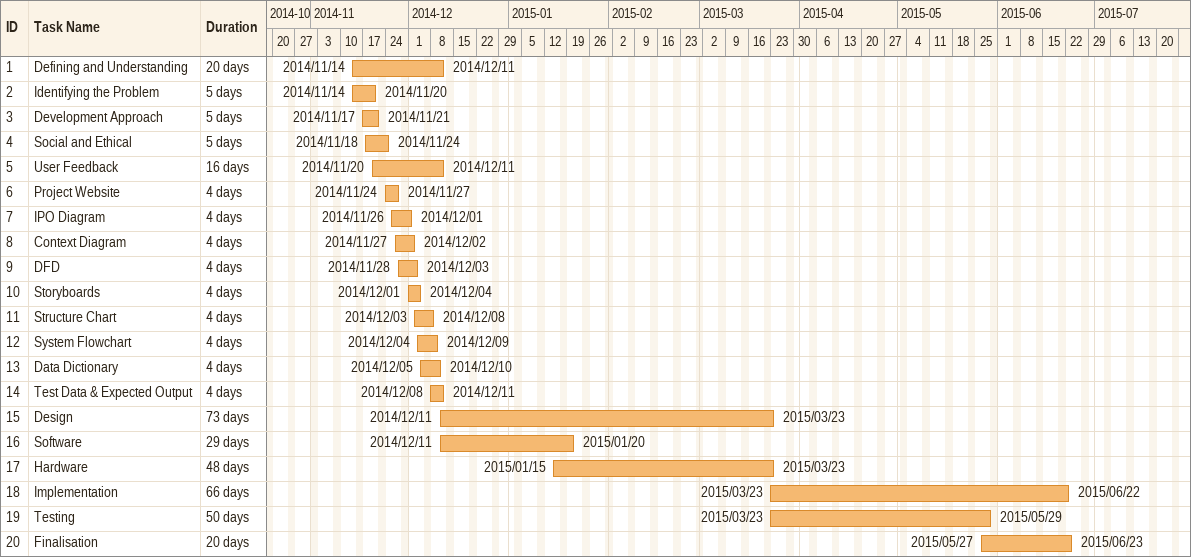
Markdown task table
| ID | Task | Duration | Start | Finish |
|---|---|---|---|---|
| 1 | Defining and Understanding | 20d | 2014-11-14 | 2014-12-11 |
| 2 | Identifying the Problem | 5d | 2014-11-14 | 2014-11-20 |
| 3 | Development Approach | 5d | 2014-11-17 | 2014-11-21 |
| 4 | Social and Ethical | 5d | 2014-11-18 | 2014-11-24 |
| 5 | User Feedback | 16d | 2014-11-20 | 2014-12-11 |
| 6 | Project Website | 4d | 2014-11-24 | 2014-11-27 |
| 7 | IPO Diagram | 4d | 2014-11-26 | 2014-12-01 |
| 8 | Context Diagram | 4d | 2014-11-27 | 2014-12-02 |
| 9 | DFD | 4d | 2014-11-28 | 2014-12-03 |
| 10 | Storyboards | 4d | 2014-12-01 | 2014-12-04 |
| 11 | Structure Chart | 4d | 2014-12-03 | 2014-12-08 |
| 12 | System Flowchart | 4d | 2014-12-04 | 2014-12-09 |
| 13 | Data Dictionary | 4d | 2014-12-05 | 2014-12-10 |
| 14 | Test Data & Expected Output | 4d | 2014-12-08 | 2014-12-11 |
| 15 | Design | 73d | 2014-12-11 | 2015-03-23 |
| 16 | Software | 29d | 2014-12-11 | 2015-01-20 |
| 17 | Hardware | 48d | 2015-01-15 | 2015-03-23 |
| 18 | Implementation | 66d | 2015-03-23 | 2015-06-22 |
| 19 | Testing | 50d | 2015-03-23 | 2015-05-29 |
| 20 | Finalisation | 20d | 2015-05-27 | 2015-06-23 |
